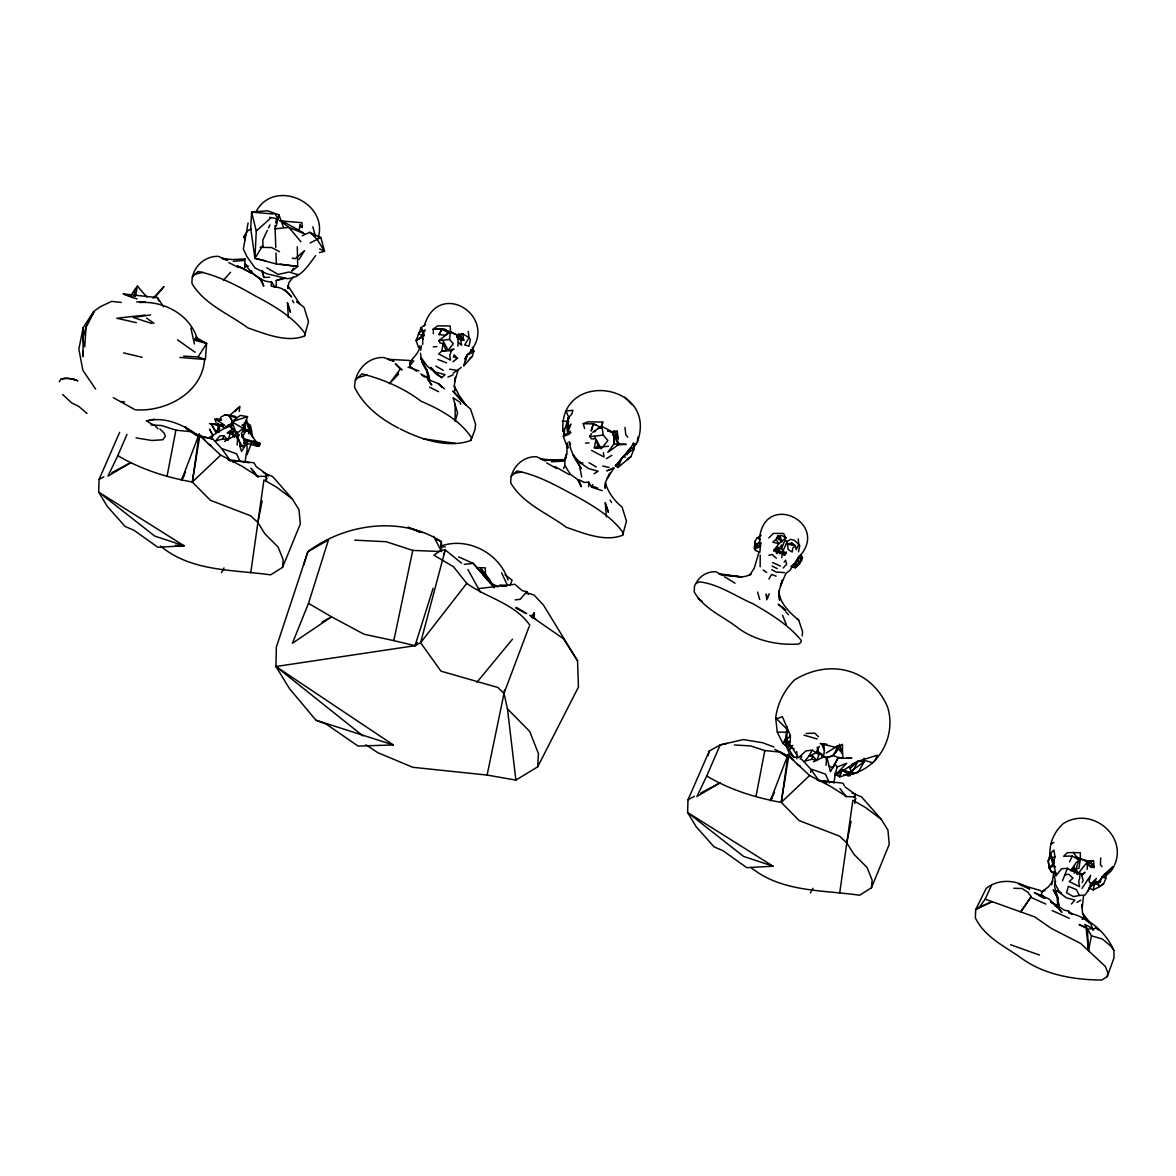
<?xml version="1.0" encoding="UTF-8"?>
<svg xmlns="http://www.w3.org/2000/svg" width="1176" height="1176" viewBox="0 0 1176 1176"><rect width="100%" height="100%" fill="white"/><g stroke="black" fill="none" stroke-linecap="round" stroke-linejoin="round"><path stroke-width="1.5" d="M224.484 441.456L233.039 436.634L233.039 433.474L227.115 433.018L232.863 428.725L227.85 425.433L225.175 428.108C229.541 424.345 245.519 415.378 229.291 415.79L239.728 406.587L239.272 411.438M282.578 278.183L276.242 280.579L276.242 285.548L275.008 287.223L271.156 286.018L271.524 281.975C260.513 281.931 251.223 272.95 245.211 264.438L244.873 267.437L244.961 258.573M218.633 432.254L218.648 426.903M83.026 351.242L82.996 356.681L83.143 327.692L93.595 311.596L100.166 306.804L111.661 301.365L121.26 302.438M83.099 334.94L83.143 327.692L78.851 349.14L82.893 370.366L95.638 389.153M588.691 486.702L588.72 482.204L584.163 482.425L578.915 479.676L581.4 486.746L577.24 479.235L570.463 474.369L564.877 465.549L564.789 459.625L566.685 454.112L563.877 461.418M461.639 563.231L445.234 549.883L440.456 550.397L433.929 555.19L453.421 566.685L466.754 583.37L420.611 642.713L415.04 645.697L275.963 666.513L393.357 744.952L358.048 746.069L326.458 724.254L315.947 720.212L289.311 688.401L275.963 666.513L276.345 647.123L307.891 551.647C345.082 523.673 401.192 515.544 441.353 541.607L441.588 548.325M425.124 324.914L421.081 327.663L422.757 331.044L422.728 344.333M607.948 430.989L612.931 432.18L614.24 439.074L614.107 443.617L607.889 452.29L619.355 443.925L626.176 444.381L617.944 444.807L614.107 443.617L614.092 436.031L612.931 432.18L601.921 426.418L593.836 431.313M790.198 742.717L790.404 735.647L782.393 716.625L777.762 718.433L775.675 717.919C777.424 703.527 784.274 690.312 794.388 680.022C829.021 658.604 870.46 668.13 887.365 706.467C897.523 736.72 876.826 773.191 843.898 775.072M233.362 261.293L244.108 260.455L244.652 258.97L232.495 259.573L222.058 258.382L227.659 260.44L218.236 256.353C203.477 255.868 191.041 268.981 191.997 283.563C204.521 304.555 228.923 313.816 247.93 327.898C265.247 333.837 286.606 342.922 304.466 336.057L308.524 321.695L304.04 307.259L296.646 301.6L299.542 303.687L287.988 285.753L287.841 288.502L288.855 282.799L293.236 276.948M119.658 432.312L99.078 479.382L98.666 492.097L107.266 506.371L125.141 526.495L133.917 530.244L157.863 547.281L184.162 545.826L98.666 492.097L154.673 536.05L184.162 545.826L175.342 545.296M727.018 743.335L720.153 744.952L709.319 750.994L688.004 799.753L687.592 812.484L696.192 826.743L714.067 846.867L722.843 850.615L746.789 867.653L773.088 866.212L687.592 812.484L743.6 856.437L773.088 866.212M794.197 748.965L789.508 746.451L786.67 742.556L787.288 727.033L784.936 742.379L793.697 757.109L796.872 757.285M297.293 246.754L297.719 266.452L276.375 263.997L254.927 258.338L256.28 231.055L251.62 212.15L267.275 210.754L278.933 214.84L283.372 226.88M563.128 459.61L550.677 460.007L540.166 458.728L545.546 460.845L536.491 456.729C522.129 456.038 510.075 468.798 510.737 482.895C523.041 503.945 547.457 513.192 566.347 527.318C583.561 533.213 604.934 542.254 622.648 535.212L626.455 521.203L622.075 507.018C614.475 501.005 608.065 492.215 605.419 483.013L605.125 488.26L605.581 482.101L609.903 473.164L607.228 478.367L613.916 468.151L606.801 470.856L613.137 468.327M318.329 237.434C328.325 201.743 273.641 178.237 256.074 211.651M1100.736 857.951L1100.383 864.786L1102.088 866.683M365.927 744.79L377.746 752.64L412.732 767.281L487.114 775.072L515.882 780.114L537.711 766.796L538.432 753.61L529.685 731.428L507.473 708.878L504.019 693.355L504.592 689.739M243.77 432.062L244.299 422.787M229.511 433.444L230.364 431.754L232.569 431.371L238.507 432.121L243.006 428.285L247.533 416.657L240.271 415.407L231.76 421.772L231.393 427.755L238.978 435.105L237.728 437.354L240.124 443.264L244.27 447.292L241.492 451.378L239.772 445.763L240.124 443.264L236.949 435.884M244.99 430.666L245.196 427.491M245.402 424.315L245.608 421.14L246.357 422.831L250.473 425.315L252.737 437.237M444.41 388.844L438.53 383.67L429.593 380.142C429.416 371.763 421.655 365.854 421.302 357.827L427.182 366.074L441.676 377.628L445.087 374.659L435.252 372.028L430.945 367.485M781.849 557.6L782.158 552.985L776.072 549.383L777.968 547.369L775.704 551.25L776.851 553.705L779.32 551.559L785.597 553.852L786.391 551.941L784.392 555.351L782.158 552.985L779.762 553.573L779.32 551.559L776.072 549.383L775.704 551.25L773.587 550.691L778.938 543.694L785.877 537.844L783.554 533.448L773.323 533.419L768.81 537.932M410.056 362.326L409.718 367.353C408.616 358.606 419.773 354.917 419.744 345.891M1087.241 869.461L1087.344 861.92L1075.614 856.554L1077.672 859.142C1083.111 858.01 1088.079 862.758 1093.548 860.861L1094.15 867.476L1090.872 867.418L1087.212 863.919L1089.255 861.302L1093.548 860.861M237.155 445.028L237.552 439.471L236.244 436.428M826.081 765.4L826.478 759.843L825.287 756.977M179.943 357.445L205.374 359.503L206.609 343.421L195.495 337.174M633.144 448.394L637.377 442.014L637.774 437.237M755.124 541.239L754.448 548.207L757.021 547.296L756.58 544.135L759.446 542.239L760.71 543.033L759.828 552.397L755.477 550.442L754.448 548.207L755.124 541.239L757.182 537.902L761.181 535.359M1096.326 881.471L1089.079 888.071L1093.254 889.909L1100.074 886.439L1096.326 881.471L1096.12 883.764L1100.074 886.439L1103.514 883.867L1106.013 878.369L1104.911 873.856L1112.819 866.785L1096.12 883.764L1100.177 882.22L1101.941 876.87L1104.911 873.856M160.597 546.134C191.423 571.786 233.054 569.581 270.642 574.858L282.549 567.376L283.21 559.82L278.153 547.119L264.938 533.86L257.838 522.497L250.664 515.808L210.328 500.256L192.335 482.042C166.213 477.25 140.752 469.327 117.806 455.626L126.979 434.385M750.964 867.462C781.511 892.393 822.583 889.879 859.568 895.23L871.475 887.762L872.151 880.192L867.08 867.491L853.864 854.232L846.764 842.869L839.59 836.18L799.268 820.642L781.261 802.414C755.154 797.622 729.679 789.713 706.732 775.998L720.153 744.952L743.32 739.557L762.548 742.717L773.911 746.951M409.924 360.488L387.962 359.297L394.048 361.252L383.832 357.533C367.221 356.725 354.593 371.366 354.593 387.345C363.502 405.647 380.936 419.317 398.899 428.226M440.809 547.105L441.353 541.607L436.355 539.461M759.784 536.3C766.458 492.641 827.492 522.159 800.988 554.675L802.473 557.85L799.268 564.318L795.388 567.758L791.316 566.891L791.433 565.73M826.875 744.217L820.187 743.511L837.165 747.745L837.341 745.834L842.486 753.316L843.089 758.314L851.792 758.182L846.72 757.961M451.231 349.566L454.024 349.11L451.54 350.404L449.776 355.461L450.467 360.106L438.633 353.932L441.808 351.08L448.13 350.242L453.26 343.774L449.585 339.423L450.393 331.617L456.979 334.94L462.756 333.764L469.048 337.733L470.415 339.394L469.033 346.185L464.667 344.906L469.048 337.733L468.21 331.397M134.152 296.367L134.902 289.472L137.401 286.15L147.015 297.161M760.21 555.101L760.152 566.832M1054.651 872.783L1051.315 871.828L1049.139 867.873L1048.213 860.817L1050.359 853.541L1052.608 862.817L1053.667 862.714L1054.946 856.716L1053.887 850.086L1050.359 853.541L1053.667 862.714L1055.916 875.811L1061.516 868.799L1067.485 868.27L1070.822 870.593L1074.232 866.492L1072.835 871.21L1082.861 874.121L1085.007 872.283L1081.685 875.37L1083.155 880.53L1082.023 882.588M1083.552 895.568L1082.214 907.798L1082.111 904.55M584.619 428.534L583.237 423.713L593.365 423.86L591.234 430.739L593.365 423.86L596.394 425.256M1074.232 866.492L1072.835 871.21L1070.822 870.593L1076.025 862.714L1080.435 858.906L1080.259 852.659L1067.382 852.644L1063.663 856.231L1072.277 856.069L1069.557 861.817M275.831 223.058L276.242 219.662M249.297 426.917L251.444 430.548L251.076 433.591L249.297 426.917L247.46 424.992M802.106 635.966L802.62 631.835L798.695 620.105L796.813 618.694M813.41 761.842L823.523 756.991L824.391 750.259L823.641 743.702M457.831 346.111L458.317 342.451L456.979 334.94L447.718 331.323L450.629 331.75L450.129 325.958L437.81 325.855L433.18 329.133L433.371 333.675M455.391 377.54L454.318 385.566L455.068 390.755L454.333 385.949L458.846 394.974L466.122 405.205L452.863 391.049L463.329 402.868L470.576 409.057L475.589 424.286L474.898 429.784L470.885 440.427C448.526 448.703 421.037 439.53 400.399 429.005M250.767 572.697L263.939 479.896L276.742 487.261L292.265 498.874L299.013 509.722L300.306 523.996L282.549 567.376M839.693 893.069L852.865 800.283L865.668 807.633L881.206 819.246L887.939 830.094L889.232 844.383L871.475 887.762M258.176 477.294L250.973 468.195L256.941 475.736L241.844 466.166L220.691 455.112L192.335 482.042L199.126 434.106L204.815 439.868M845.882 796.123L830.785 786.538L809.617 775.484L781.261 802.414L788.052 754.492L793.741 760.24M841.663 757.741L838.297 757.594L830.432 771.75L827.037 757.829L833.064 755.433L836.268 751.773L837.812 748.524L837.341 745.834L836.268 751.773L838.576 745.452M245.034 462.462L246.563 452.187M833.96 782.834L835.489 772.558M1107.248 976.58L1107.851 972.699L1105.308 966.378L1080.685 943.475L1051.344 928.423L1034.924 917.001L985.194 899.14L979.682 906.814L975.698 909.607L975.33 917.839C984.238 936.258 1003.128 945.622 1019.269 956.617C1042.833 974.625 1072.777 979.828 1101.883 980.034L1107.248 976.58L1113.981 957.925L1113.907 950.473C1106.013 932.068 1088.285 917.221 1068.822 912.87M192.335 482.042L199.773 435.737L220.691 455.112M455.362 377.408L454.656 381.818L458.14 369.749M781.261 802.414L788.699 756.109L809.617 775.484M298.91 231.128L300.012 224.366L301.232 227.527M1051.77 884.808L1053.917 871.901M204.609 358.959C202.61 392.696 166.11 412.129 135.137 409.777M596.379 440.383L598.51 448.218L594.409 447.718L595.644 440.603M420.685 350.257L421.508 345.744M446.248 334.41L450.393 331.617L438.868 340.643L439.986 342.966L443.19 343.51L441.808 351.08L451.54 350.404M1080.435 858.906L1078.907 868.344L1073.041 869.27L1078.245 873.415L1082.861 874.121L1081.685 875.37L1079.406 873.018L1076.907 873.9L1076.481 871.592L1073.041 869.27M409.939 364.531L410.498 361.532L412.07 360.312M167.154 475.633L175.9 430.166L161.744 425.565L150.881 424.904M756.08 796.005L764.826 750.553L750.67 745.952L734.383 744.952M601.597 427.917L602.759 422.066L587.882 421.846L583.237 423.713M135.372 296.44L137.401 286.15M257.838 522.497L262.13 501.02M266.055 481.337L266.776 477.75L265.658 480.881M846.764 842.869L851.057 821.392M854.629 803.502L855.702 798.122L854.585 801.268M1085.389 927.129L1079.068 924.483L1086.183 928.232L1088.491 950.664L1091.46 935.831L1084.757 924.365L1092.533 928.511L1093.063 929.966L1095.679 927.541L1098.619 929.951L1095.665 927.408M1093.254 889.909L1094.195 885.205L1096.473 882.191M487.114 775.072L504.019 693.355L529.141 626.514M248.107 222.94L243.314 248.959L246.945 256.677L255.148 268.054L266.746 273.743L287.444 278.697C300.909 277.918 308.303 265.423 315.536 255.677M1055.622 881.265L1054.534 886.528L1058.179 898.729L1053.328 889.791L1058.179 898.729M416.892 642.566L415.04 645.697L393.828 640.626L412.761 550.397L439.809 551.5M564.759 429.931L563.363 436.487L567.626 448.012M798.46 551.838L799.842 545.488L794.506 540.372L790.728 539.328L787.185 541.372L783.231 550.574L779.762 553.573M424.213 325.958C439.118 276.478 502.652 319.093 467.416 354.902M265.291 477.162L266.07 473.781L256.133 466.563L254.001 462.785L228.203 459.713L230.54 460.918L221.441 448.306L212.797 439.015L200.581 436.002M758.932 552.294L754.198 568.258L749.671 575.182L751.479 573.403C743.996 579.709 733.31 575.255 724.46 575.211L742.174 576.901M854.217 797.534L854.996 794.153L845.059 786.935M276.154 226.556L278.933 214.84M637.377 442.014C658.56 382.7 559.217 369.146 562.848 430.813L564.95 433.738M799.268 564.318L800.944 557.38L802.473 557.85L799.46 555.88L789.713 570.58L786.626 572.785M835.327 774.543L839.796 776.748L841.031 771.721M470.885 440.427L471.532 437.81C460.33 420.391 439.883 409.219 420.964 401.178C403.633 387.918 383.067 379.275 361.988 373.836L355.284 380.318M622.648 535.212L623.251 532.801C611.255 516.043 591.234 504.489 573.094 494.64C555.293 485.026 537.035 474.825 516.97 471.003L511.075 476.383M565.391 458.699L567.008 452.231L566.788 443.411M708.114 755.639L709.319 750.994M874.915 760.975L877.237 755.227L857.951 761.298L835.019 775.322L837.194 766.958L834.813 763.856L838.297 757.594L843.089 758.314M421.081 327.663L423.772 335.939L422.081 335.88L422.875 332.852L421.081 327.663L416.084 340.54L418.48 347.42M304.466 336.057L305.099 333.661C293.25 316.756 273.126 305.29 254.854 295.69C237.067 285.43 218.339 275.669 198.083 271.435L192.188 277.036M218.78 431.636L219.589 428.608L218.03 425.242L211.107 423.816L215.722 431.283M835.372 772.926L839.796 776.748L841.457 770.794M565.259 428.226L568.199 418.009L571.727 414.158L572.918 410.365L566.038 410.924L569.213 418.568M466.019 358.386L464.652 359.062L467.548 354.373L463.8 365.78L472.34 356.328L473.825 351.256L472.311 347.17M802.473 557.85L800.444 556.924L797.548 559.864L799.048 562.069L797.725 564.201L793.771 564.054L795.388 567.758L795.094 565.068L798.372 557.512M447.718 331.323L445.204 329.471L442.014 329.148L438.957 334.616L445.675 335.263M778.88 591.719L779.585 600.025L778.88 591.719L782.363 580.297L780.408 586.148L785.891 573.447M92.801 314.154L93.595 311.596M393.828 640.626L364.031 634.231L331.529 616.812L292.398 643.287L308.479 603.361L328.471 539.902L307.891 551.647L303.481 565.318M433.15 588.206L415.04 645.697L416.833 642.522M443.587 555.116L445.234 549.883L420.611 642.713L440.971 671.158L497.86 687.475L504.019 693.355M614.24 439.074L612.858 433.356L613.681 430.828M463.8 365.78L466.475 357.636M251.326 444.014L256.045 446.071L259.352 445.91L260.161 443.514L253.884 440.809M1062.501 880.78L1067.485 868.27M510.266 585.266L512.06 580.106L504.945 574.726M222.793 438.854L223.866 435.737L219.853 435.899L215.576 441L222.793 438.854L227.938 440.015L230.07 434.106L233.039 433.474L234.597 436.619L238.978 435.105L235.685 432.944M776.072 549.383L781.555 548.589L785.877 537.844L781.864 535.536L777.733 535.859L776.013 539.519L772.823 542.21L778.938 543.694L776.013 539.519M811.719 759.226L812.792 756.124L808.779 756.271L804.502 761.372L811.719 759.226L816.864 760.402L819.01 754.492L821.554 754.11L823.523 756.991L828.183 757.079M600.583 428.137L602.759 422.066M769.178 593.748L767.384 598.628L766.208 594.115L766.737 599.804M532.361 617.944L534.301 612.799L534.316 616.327M184.206 475.604L181.53 480.264L199.126 434.106M251.282 443.631L247.107 454.583L246.96 443.249L243.77 442.896M615.474 465.505L618.253 467.284L621.839 457.846L615.415 466.005L618.253 467.284L630.939 456.641L634.246 448.556L633.57 442.867L626.999 454.774M772.25 797.534L770.456 800.635L788.052 754.492M618.253 467.284L619.502 464.05M1087.873 891.335L1090.755 883.867L1096.444 878.398L1085.154 894.951M834.813 763.856L833.196 767.663L828.698 766.135M247.533 416.657L231.76 421.772L236.288 432.606L234.597 436.619L233.039 436.634M567.832 431.812L571.095 424.095L567.67 427.52L567.92 433.635L571.007 432.709M757.021 547.296L759.079 546.634L760.078 544.341M810.543 772.338L811.852 769.339L825.493 774.146L829.462 782.907M985.194 899.14L991.383 885.455M563.539 468.489L564.877 465.549M268.54 227.894L269.966 224.836M267.393 230.32L262.836 240.022L262.954 247.401L271.582 247.548L279.506 251.635M117.806 455.626L107.942 476.162L131.109 462.462L111.896 472.62M706.732 775.998L696.868 796.534L720.035 782.848L700.822 792.992M592.88 484.527L591.601 487.173L602.274 490.686M181.53 480.264L185.558 472.046M770.456 800.635L774.484 792.418M242.432 424.992L245.343 425.741L241.389 433.606L242.315 437.56L241.83 434.532M819.01 754.492L812.219 750.2L808.779 756.271L816.041 752.831L819.334 746.363M537.711 766.796L578.445 687.078L577.563 660.838L543.415 605.008L533.977 594.968L526.025 592.528L520.204 599.304L515.161 599.892M1044.553 897.788L1041.142 894.524L1042.994 890.893L1048.522 886.748L1052.785 881.103M852.982 770.765L857.951 761.298L864.184 761.857L864.037 758.226M754.448 548.207L758.329 547.546L760.71 543.033M221.485 572.683L224.013 567.935M810.411 893.054L812.954 888.321M296.279 276.61L297.66 274.037M211.342 438.751L212.827 436.002M800.268 759.123L801.753 756.374M438.957 334.616L442.014 329.148L448.512 332.749L450.629 331.75M768.942 579.004L771.515 574.447L776.131 576.152M242.624 436.531L246.886 429.166L259.352 445.91L243.902 443.043M827.037 757.829L833.064 755.433L836.945 748.73M852.159 774.367L858.083 772.323L864.184 761.857L847.382 773.94L847.94 776.013L850.513 775.498L841.016 769.663L850.954 772.705M248.43 433.532L249.974 430.96L251.444 430.548M398.252 372.498L398.37 374.38L389.3 383.729L400.296 369.132L395.283 363.634L402.074 369.867L400.296 369.132M265.673 260.807L254.927 258.338L262.586 245.799M696.133 583.237L694.531 585.839L694.207 591.881C703.88 609.212 723.887 616.562 738.793 628.557C755.756 640.685 778.012 645.492 798.577 644.036L800.738 642.537L801.326 640.479C788.89 625.117 770.118 613.637 752.802 603.655C735.279 596.159 718.756 584.134 699.529 581.855L696.133 583.237C699.793 575.726 707.555 571.448 715.831 571.727L723.255 575.564L718.786 573.741L740.336 576.755M293.5 268.187L291.663 271.127L297.719 266.452L279.976 264.115M299.027 259.396L304.54 250.606L295.308 258.647L292.177 258.191M183.544 356.137L198.068 356.916L206.609 343.421L194.76 338.717M218.618 420.935L221.147 416.936L225.145 414.775L229.599 415.407M59.256 381.818L60.917 379.201L64.562 378.069L73.603 379.142L77.895 380.803L72.838 379.157M1080.7 858.598L1077.76 863.228L1076.011 869.167L1078.245 873.415L1076.907 873.9M781.628 544.914L778.85 549.207L780.996 552.852M787.508 747.304L782.775 743.335L786.391 737.793M800.386 555.601L800.988 554.675L799.46 555.88M247.916 230.628L243.829 236.876L245.108 240.198M130.889 295.485L134.902 289.472M1031.234 896.568L1020.621 912.062L1031.234 896.568L1027.795 892.202L1021.959 888.468L1013.844 888.277M594.483 438.854L591.513 438.927L589.632 436.399L591.601 433.621M615.415 466.005L616.415 464.608L616.739 465.652M243.976 447.395L246.96 443.249L244.49 444.631M1087.344 861.92L1078.245 873.415M413.746 360.811L409.645 366.03L416.495 371.278M624.985 454.891L630.645 447.718L634.246 448.556L623.456 456.215M1051.52 856.628L1048.213 860.817L1049.315 867.359M784.392 555.351L785.597 553.852L781.555 548.589M616.209 465.652L630.645 447.718M784.083 562.025L785.583 560.188L786.67 564.186L783.187 567.964M476.941 682.242L512.501 639.185M531.993 615.577L534.301 612.799M217.942 428.593L221.294 424.58L224.454 427.99L227.865 427.064M562.848 430.813L566.126 426.873M154.644 297.749L163.978 286.606L153.056 298.19M1081.979 888.409L1090.711 875.282L1089.02 881.177L1090.755 883.867M1071.439 904.021L1074.79 900.022L1066.367 897.817L1056.901 890.644L1061.355 893.054L1059.326 891.731L1055.298 884.132L1054.828 878.002M245.931 234.391L243.829 236.876L245.99 234.421M791.316 566.891L793.771 564.054L795.094 565.068M223.411 280.27L230.525 272.317M465.814 356.901L468.798 353.697L473.825 351.256L470.679 349.713M786.67 742.556L786.288 740.086L790.404 735.647M1104.617 877.017L1111.217 870.843C1132.429 840.472 1093.886 804.737 1063.486 823.406C1053.902 831.829 1048.742 844.148 1050.094 856.878M564.789 459.625L565.73 458.611M234.994 411.585L239.728 406.587M1089.329 921.793L1082.596 913.296L1084.551 917.942L1082.258 919.044L1084.551 917.942L1082.39 912.326L1082.111 904.447M835.019 775.322L846.749 763.239L837.194 766.958M795.476 566.964L798.519 563.965M1055.548 866.83L1054.063 865.889L1049.139 867.873L1054.019 863.169L1050.359 853.541M597.584 428.52L601.921 426.418L603.17 434.988L607.845 440.574L601.23 448.806L594.321 436.281L589.632 436.399M420.861 331.485L418.215 333.881L422.39 335.425M256.28 231.055L270.98 217.766M850.101 768.398L857.951 761.298L851.527 764.503M758.329 547.546L760.666 545.473M456.758 371.175L461.198 367.324M244.27 445.572L246.96 443.249M460.757 340.305L463.682 340.32L462.756 333.764L457.038 336.939L460.757 340.305L461.595 345.288L458.317 342.451M798.254 538.917L798.739 544.37L796.225 549.795L795.402 545.811L787.582 544.165L791.757 543.003L795.402 545.811L792.8 548.06L792.212 552L788.155 549.53L787.185 541.372L784.965 540.475M1087.212 863.919L1090.284 861.273L1094.15 867.476L1087.212 863.919L1091.152 863.022L1094.15 867.476M469.474 358.665L472.34 356.328M423.154 339.144L422.169 337.159L416.084 340.54L424.404 334.44M453.142 373.321L458.023 369.367M612.858 433.356L615.077 431.563L618.223 438.677L612.858 433.356L618.223 438.677L617.224 430.857L612.784 432.239L607.874 431.019M223.161 425.183L211.107 423.816L215.576 431.827L219.589 428.608M570.316 431.077L563.363 436.487L569.507 434.003M1049.139 867.873L1053.167 864.757M452.878 361.782L457.523 358.224L454.171 354.873L453.392 356.901L457.523 358.224M773.587 550.691L777.968 547.369M1099.472 882.015L1096.267 882.838M630.939 456.641L626.984 459.316L628.249 459.419M789.155 749.612L791.977 747.745M1050.83 844.353L1053.828 842.413M837.165 747.745L842.486 744.305L842.486 753.316L837.812 748.524M469.327 354.079L473.825 351.256M1073.982 873.165L1076.481 871.592M209.622 437.266L229.585 425.197L233.083 425.447M606.419 458.64L611.888 455.288M594.115 473.707L598.084 471.267L588.441 468.504L577.328 460.845L580.18 461.933M826.14 753.022L837.018 746.393M310.126 243.006L320.857 237.464L324.532 251.341L319.387 252.634M1076.966 902.418L1080.862 900.066M416.084 340.54L422.243 336.865M1100.089 885.91L1103.514 883.867M322.077 622.001L331.529 616.812L308.479 603.361M99.078 479.382L103.885 476.839M688.004 799.753L694.413 796.372M218.604 420.699L221.661 419.185M302.247 235.803L309.656 232.334L320.857 237.464M232.598 461.845L235.082 460.713L249.209 462.741M248.224 230.378L251.341 228.967M1041.157 891.687L1043.685 890.57M1104.617 874.15L1109.144 872.166M1054.946 856.716L1052.05 857.98L1052.608 862.817L1054.019 863.169M422.757 331.044L425.256 329.971L422.081 335.88M447.909 377.07L453.142 374.865M225.616 427.652L230.099 425.785M979.682 906.814L992.221 901.625L975.698 909.607L986.149 888.409C998.953 878.296 1017.049 879.648 1029.691 889.056L1018.872 884.22L1040.451 890.541M227.218 426.976L224.454 427.99L217.457 423.301M357.886 377.628L367.044 375.012M592.586 432.239L595.541 431.401M792.889 745.496L789.508 746.451L788.905 741.159M768.839 555.351L772.088 554.44L776.336 558.277M608.551 446.219L594.409 447.718M839.796 776.748L847.808 774.543M442.264 545.62C468.915 537.079 499.624 553.705 508.032 580.091M276.242 280.579L285.562 278.271M194.29 274.42L202.786 272.347M612.284 468.548L613.916 468.151M147.265 420.832C165.684 416.319 184.279 425.183 198.729 436.09M146.236 421.067L154.394 419.17M513.177 473.752L521.585 471.826M231.451 415.334L229.291 415.79L232.451 421.375M463.682 340.32L460.757 336.16L457.038 336.939L463.682 340.32L458.669 333.881M1079.303 895.45L1073.556 896.641L1066.485 892.702L1068.396 886.337L1076.422 889.629L1079.303 895.45L1084.052 895.171M1065.236 874.856L1068.734 874.194L1072.938 878.178L1069.249 881.53L1079.553 886.689L1078.715 881.456L1079.788 877.546L1079.406 873.018M1092.533 928.511L1087.418 929.363L1088.491 950.664M139.9 302.541C164.419 300.703 190.762 315.183 197.641 339.996M632.85 444.337L636.187 443.822M150.66 314.903L133.358 317.535L151.954 323.503M438.868 340.643L449.585 339.423M858.083 772.323L847.382 773.94L852.615 773.22L849.293 767.252M594.321 436.281L603.17 434.988M246.857 431.401L249.974 430.96L246.534 419.905M229.585 425.197L227.85 425.433L231.393 426.035M845.794 770.765L842.927 771.147L841.016 769.663M501.873 586.339L507.047 585.663L499.829 584.972M60.917 379.201L68.12 378.29L74.749 379.598M274.993 228.894L288.84 227.35L304.716 233.877M145.118 315.094L116.806 318.24L136.328 322.665M478.25 588.632L514.853 584.281L522.217 590.705L527.377 591.793L526.025 592.528L528.568 594.262M812.219 750.2L806.016 750.861L798.548 757.653L791.08 745.937M464.314 564.333L473.252 563.392L494.229 586.795M433.297 346.891L436.869 346.553M1042.994 890.893L1045.038 890.702M215.576 431.827L218.427 431.651M585.486 443.102L589.088 442.911M551.397 461.756L562.481 461.212M806.104 733.486L814.762 733.118L818.452 736.749M261.925 271.48L263.85 277.462L269.671 277.271M136.681 301.953L145.236 301.673M442.014 329.148L433.18 329.133L445.204 329.471L448.512 332.749L447.806 331.015M787.611 729.855L775.675 717.919L777.277 732.104L788.185 732.222M843.912 774.881L847.249 774.925M476.53 567.67L485.276 567.817L485.585 578.151M256.456 476.221L266.129 476.427L266.07 473.781L263.336 472.576M845.397 796.593L855.055 796.799L854.996 794.153L852.262 792.962M564.95 460.286L544.209 459.787L550.677 460.007M787.582 544.165L792.639 544.326L795.402 545.811M354.74 540.166L386.184 541.724L412.761 550.397M279.8 220.853L301.982 222.661L302.291 227.541M583.031 463.021L580.121 462.844L573.006 454.774M260.102 247.225L262.954 247.401M784.524 572.609L776.189 572.065L771.75 569.669M562.393 421.096L568.875 421.508M775.704 551.25L779.32 551.559M273.185 213.988L251.62 212.15L250.709 228.188L254.927 258.338M120.981 401.545L124.612 401.869M622.56 456.891L625.411 457.155M242.08 425.433L245.343 425.741M175.9 430.166L190.835 431.665L198.979 437.266M764.826 750.553L779.762 752.052L787.905 757.653M422.008 335.763L423.772 335.939M133.314 297.675L123.304 293.926L157.525 297.631L163.567 306.789M209.549 423.698L224.895 425.374L214.767 418.73L216.061 422.36M1098.208 882L1100.177 882.22M442.058 546.546L445.292 546.928M230.54 416.186L225.145 414.775M486.761 579.724L489.789 580.106L492.626 584.281M423.213 438.824L455.656 443.323M449.658 369.22L455.391 370.043M834.607 782.613L817.129 780.085M244.608 440.706L260.161 443.514L243.447 438.516M820.333 753.919L816.041 752.831M136.034 437.884L151.866 440.485L162.832 439.765L165.448 436.193L164.067 432.974L159.848 429.02M1092.857 884.984L1094.195 885.205M269.671 217.369L278.477 218.883L274.978 214.15M570.478 444.484L569.213 441.661L570.522 448.041M1071.762 913.987L1068.308 910.974L1064.251 910.15L1059.649 907.152L1057.209 897.523L1057.783 907.475L1061.854 912.356L1056.577 905.108L1050.903 902.065M200.493 436.458L212.797 439.015M451.555 350.962L448.13 350.242L442.779 340.452M602.744 466.005L609.036 467.431M600.951 427.344L593.365 423.86M123.627 352.888L142.193 357.298M782.158 552.985L785.597 553.852M194.29 340.173L206.609 343.421M236.523 417.818L229.291 415.79L232.789 421.714M863.096 759.99L872.857 762.798M804.002 735.147L817.202 738.969M1091.46 935.831L1102.28 938.992L1110.776 946.018L1113.907 950.473M315.947 720.212L393.357 744.952M1030.646 897.244L1045.861 904.05M296.308 274.287L289.046 271.994L278.153 274.464L266.834 267.834M239.772 445.763L244.27 447.292M408.013 367.147L418.921 370.881M222.925 448.967L236.567 453.76L239.875 461.065M198.068 356.916L205.374 359.503M597.614 488.055L593.983 486.761L591.601 487.173L588.72 482.204M1010.64 944.754L1039.496 955.044M422.699 532.61L408.043 527.274L419.7 532.302M123.304 293.926L137.004 298.954M1101.941 876.87L1106.013 878.369M835.563 774.749L837.209 775.366M772.544 562.554L780.541 566.141M437.898 359.444L446.557 362.899M833.064 755.433L838.297 757.594M466.754 583.37C487.246 598.172 514.838 603.435 529.906 625.309M854.996 794.153L861.552 796.931L881.206 819.246M458.552 556.865L473.252 563.392L494.302 587.853M1052.152 910.577L1069.293 918.294M774.793 749.332L787.758 755.947M221.029 420.523L216.693 418.568L219.324 420.435M591.528 450.379L604.023 456.979L603.479 452.642M490.333 582.958L498.433 586.78M596.511 446.557L599.657 448.056M772.029 566.053L777.307 568.611M113.322 397.65L134.226 409.277M429.578 387.154L438.56 391.696M319.681 248.871L324.532 251.341L316.873 238.934L309.656 232.334M228.85 262.601L238.669 267.599M250.282 441.235L259.352 445.91M760.563 539.696L757.182 537.902L760.181 538.152L759.446 542.239L760.578 543.194L756.58 544.135L759.079 546.634M208.255 443.999L211.254 445.616M797.181 764.371L800.18 765.988M515.72 607.963L524.937 612.99M531.096 616.342L563.48 638.744L577.563 660.838M190.718 431.136L198.832 435.561M148.338 422.081L155.217 425.844L157.907 428.784M281.167 220.544L303.173 232.598M1038.188 895.098L1043.832 898.214M420.817 373.953L426.712 377.217L431.798 385.037L428.814 381.245M555.087 466.622L569.463 474.707M546.693 462.932L556.557 468.489M1072.277 856.069L1078.833 859.818L1073.144 852.277M245.211 264.438L248.356 266.246M435.884 366.103L443.293 370.366M231.76 421.772L243.006 428.285M589 462.712L596.305 466.96M247.107 424.742L248.121 425.33M1050.741 902.124L1054.769 904.506L1048.86 898.876L1034.292 892.51L1036.894 894.245M516.323 607.389L526.76 613.563M529.744 615.327L535.712 618.855M243.27 438.927L247.769 441.661M724.534 576.755L735.059 583.208M779.644 751.508L787.655 756.477M441.676 377.628L435.532 373.542L430.989 367.779M776.601 537.917L782.113 541.607L780.261 536.991L777.733 535.859L782.113 541.607M1055.034 905.608L1057.783 907.475L1056.577 905.108M763.077 569.978L766.708 572.506M421.978 375.188L424.727 377.099M698.118 598.54L702.101 601.303M798.695 620.105C789.86 612.858 779.57 603.156 778.909 591.102M146.618 318.108L153.968 323.282M177.473 339.835L195.098 352.256M1055.004 905.491L1057.783 907.475M234.715 431.386L236.288 432.606M280.211 220.706L288.84 227.35L300.924 241.727M275.963 666.513L362.958 735.897M826.669 783.26L824.008 781.085L842.927 783.172L844.339 785.686M793.697 757.109L789.243 753.36L786.171 745.525M87.009 413.467L78.807 406.411L71.78 402.956L62.651 394.504M1041.142 894.524L1045.288 898.126M190.835 431.665L184.985 426.579L188.101 430.578M1083.449 917.78L1089.417 923.087M823.523 756.991L817.746 751.479L817.482 747.113L817.864 753.537L817.746 751.479L821.554 754.11L821.965 757.006M1068.308 910.974L1071.806 914.413M1075.614 856.554L1078.833 859.818M631.997 404.735L624.691 397.12M812.792 756.124L816.864 760.402M223.866 435.737L227.938 440.015M785.921 611.902L788.626 614.754M438.53 383.67L442.117 387.492M247.739 425.3L250.091 427.829M801.723 759.402L810.367 768.678L819.466 781.29M795.77 562.069L797.725 564.201M268.26 476.221L266.07 473.781L272.626 476.545L292.265 498.874M786.288 740.086L790.154 744.481M230.364 431.754L234.597 436.619L232.569 431.371M627.793 437.149L625.764 434.782L625 427.417M481.087 568.89L489.789 580.106L481.087 568.89L483.395 575.24M839.899 788.567L846.073 796.358M797.402 559.835L799.048 562.069M791.757 543.003L792.639 544.326M610.035 500.138L611.608 502.49M271.524 281.975L275.008 287.223C282.049 286.9 287.238 292.089 291.619 296.925L284.636 289.531M420.567 353.256L421.214 359.239L424.374 364.119M459.772 334.572L460.757 336.16M421.861 361.723L427.006 370.072L429.593 380.142L427.814 379.98L427.006 370.072M573.55 455.862L581.194 468.562L573.55 455.862L570.375 448.012M619.355 443.925L614.783 436.252L617.944 444.807M292.457 300.394L293.75 302.688M212.974 435.473L209.49 429.137L212.4 434.517M467.901 569.463L480.455 592.292M433.621 536.388L441.603 551.573M259.587 278.212L263.777 286.165L261.19 279.197L252.208 273.229L251.355 270.48M1090.284 861.273L1091.152 863.022M777.277 732.104L782.775 743.335M421.214 359.239L427.241 371.543M501.593 572.874L507.444 585.339M247.827 426.3L249.974 430.96M822.186 745.422L824.391 750.259M614.769 431.077L618.223 438.677M1049.977 868.858L1051.315 871.828M443.19 343.51L445.88 349.948M782.51 615.21L786.332 624.618M157.525 297.631L158.789 300.983M1090.637 923.528L1093.063 929.966M605.258 502.828L608.33 512.075L605.258 502.828L606.39 516.779M839.517 744.29L842.486 753.316M455.127 403.927L455.2 421.449L457.567 412.85L453.098 397.738L460.11 402.31L460.698 404.382M287.473 302.908L290.399 312.11L287.473 302.908L288.355 317.579M757.594 592.057L759.711 599.525M1053.02 872.107L1054.446 877.296M312.831 226.821L315.389 236.097M800.944 557.38L801.738 560.923M190.879 328.016L194.407 343.98M795.799 561.569L796.328 563.995M262.424 270.48L263.85 277.462M567.302 443.029L568.229 447.777M579.886 467.578L581.65 477.044M754.669 545.62L755.477 550.442M483.042 572.153L483.615 575.652M218.03 425.242L218.854 432.121M507.473 708.878L515.882 780.114M243.461 436.619L244.182 442.749M1055.769 872.225L1055.916 875.811M275.008 225.439L275.787 247.474M275.993 252.972L276.375 263.997M796.725 751.508L796.74 758.755M568.199 418.009L567.92 433.635L567.111 429.784L568.199 418.009M86.127 326.825L84.701 346.905L82.717 338.497L86.127 326.825L93.962 311.669L86.127 326.825M242.212 267.981L237.258 265.938L251.767 273.258L242.212 267.981M782.907 607.58L778.218 604.273L785.686 610.697L782.907 607.58"/></g></svg>
